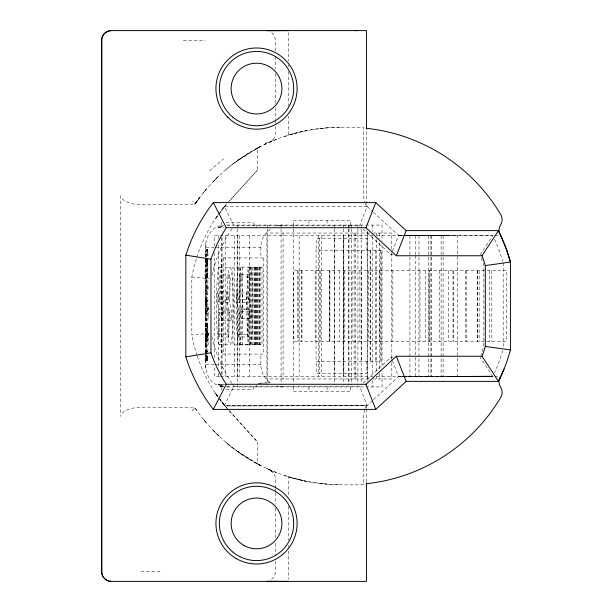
<?xml version="1.0" encoding="UTF-8"?>
<svg xmlns="http://www.w3.org/2000/svg" width="612" height="612" viewBox="0 0 612 612"><rect width="100%" height="100%" fill="white"/><g stroke="black" fill="none" stroke-linecap="round" stroke-linejoin="round"><path stroke-width="0.46" stroke-dasharray="3.06 2.29" d="M207.346 360.499L206.351 360.499L206.221 356.75L207.223 356.873L207.346 360.499L207.835 354.692M429.502 341.274L429.502 270.726M205.862 304.577C205.058 298.335 208.08 292.299 206.894 286.011L207.858 286.011C209.763 280.158 204.171 317.689 207.858 300.209L206.894 300.209L205.892 304.592L206.856 304.592M206.772 275.836L207.858 275.951L207.858 284.067L206.206 291.281L205.25 291.281L206.894 284.067L206.887 259.297M205.25 291.281L205.25 282.499L206.397 276.31L207.759 276.219L207.82 260.154L206.856 260.154M206.894 300.209L206.894 308.471L205.609 313.895L205.349 300.867L206.328 301.02L206.573 313.895L207.858 308.471L207.858 300.209M206.397 276.31L206.267 273.09L207.277 273.097L207.261 277.764L206.206 282.499L206.206 291.281M206.443 323.526L206.94 327.229L206.841 336.608L207.567 333.586L208.531 333.586L208.531 342.49L206.206 352.657L205.25 352.657L205.502 328.858L206.282 323.74L207.407 323.526L207.828 336.684L206.451 336.73C204.944 353.07 206.213 319.747 206.451 336.73M206.206 352.657L206.275 331.995L207.407 323.526M207.522 249.298L206.443 249.298L206.94 256.849L207.904 256.849C208.057 250.935 207.437 243.293 206.206 257.078M207.437 335.682L207.238 332.469L206.894 340.83L207.437 335.682L206.473 335.682M207.277 273.097L206.206 277.511L205.25 277.511C204.033 271.284 206.879 265.424 206.328 259.266M205.854 368.462L205.892 353.246C203.926 367.169 206.206 384.451 222.975 386.761M206.206 277.511C205.097 271.514 207.583 265.899 207.353 259.978L206.389 259.978M238.971 336.929L239.514 311.623L249.145 311.623L248.602 336.929L238.971 336.929A31.403 2.517 -90 0 1 238.221 334.427L238.764 309.121L236.737 302.336A31.403 2.517 -90 0 1 236.936 293.003L246.567 293.003L248.602 299.788L238.971 299.788L236.936 293.003M238.971 299.788L239.514 274.482L249.145 274.482A31.403 2.517 90 0 1 249.895 276.984L249.352 302.29L251.379 309.068A31.403 2.517 90 0 1 251.18 318.401L241.541 318.401L239.514 311.623M239.514 274.482A31.403 2.517 90 0 1 240.264 276.984L239.713 302.29L241.748 309.068A31.403 2.517 90 0 1 241.541 318.401M248.602 336.929A31.403 2.517 90 0 1 247.852 334.427L248.395 309.121L246.368 302.336A31.403 2.517 90 0 1 246.567 293.003M248.602 299.788L249.145 274.482M219.119 336.998L219.762 312.066L229.393 312.066L228.75 336.998L219.119 336.998A31.403 2.517 -90 0 1 218.377 334.022L219.027 309.091L217.023 301.043A31.403 2.517 -90 0 1 217.26 291.848L226.899 291.848L228.896 299.895L219.264 299.895L217.26 291.848M219.264 299.895L219.907 274.964L229.538 274.964A31.403 2.517 90 0 1 230.28 277.94L229.63 302.871L231.634 310.919A31.403 2.517 90 0 1 231.39 320.114L221.758 320.114L219.762 312.066M221.758 320.114A31.403 2.517 90 0 0 221.995 310.919L219.999 302.871L220.649 277.94A31.403 2.517 90 0 0 219.907 274.964M228.75 336.998A31.403 2.517 90 0 1 228.008 334.022L228.658 309.091L226.654 301.043A31.403 2.517 90 0 1 226.899 291.848M228.896 299.895L229.538 274.964M206.053 351.418L206.137 350.592L207.101 350.592L207.896 351.869L206.053 351.892L206.053 351.418L207.017 351.418L207.101 350.592M206.871 354.692L206.382 360.499M205.854 243.545L205.892 256.841C203.666 243.63 207.384 227.167 222.975 225.239M205.25 257.078L205.25 254.416L206.443 249.298M207.162 259.106L206.206 263.282L205.25 263.282L206.198 259.106M206.313 300.867L205.25 301.196L205.25 293.225L206.894 286.011M206.206 301.196L206.206 293.225L207.858 286.011M205.25 317.735L207.567 307.568L208.531 307.568L208.531 316.396L206.206 326.563L205.25 326.563L205.25 317.735L206.206 317.735L208.531 307.568M205.25 326.563L207.567 316.396L207.567 307.568M205.25 352.657L207.567 342.49L207.567 333.586M205.25 277.511L206.244 273.151M207.828 336.684L208.531 333.586M207.185 356.75L206.206 361.003L205.25 361.003L206.145 354.799M205.25 361.003L206.221 356.75M206.206 361.003L207.108 354.799M364.545 409.803L363.658 415.196L363.658 484.643C338.39 485.469 312.587 484.543 288.328 476.756L288.328 495.781M196.804 257.331A157.995 157.995 0 0 1 224.413 206.466L367.139 206.466L359.588 225.797L233.998 225.797L224.413 206.466L226.975 203.651M392.927 254.783L391.03 254.783L391.573 253.383M392.399 251.264L398.58 235.459L373.427 212.265M365.066 408.365L366.443 405.534L225.002 405.955L366.313 405.725M232.468 383.999A138.664 138.664 0 0 0 233.998 386.203L224.413 405.534L228.253 409.757M122.033 198.77C128.206 204.377 137.233 204.706 145.159 204.882L194.953 204.094L200.407 196.567L194.914 204.094L192.176 201.111M480.129 254.783L492.798 235.459L404.272 235.582M197.63 200.292L194.953 204.094A176.394 176.394 0 0 1 340.502 127.357L363.658 127.357L363.658 196.804L364.545 202.197M192.176 410.889L194.853 407.898M194.914 204.094L196.965 201.272M217.612 215.761L215.149 219.134L217.956 215.378M223.954 207.353L227.174 203.643M220.098 212.509L224.711 206.366M218.691 214.33L224.604 206.466M229.492 201.073L257.698 169.807L257.698 147.997L260.383 146.597L249.084 152.885L233.011 163.741L260.329 146.49L254.676 149.642L257.698 147.997M227.618 202.947L257.698 169.807M273.082 139.59L271.468 141.127M363.084 382.982L391.03 357.217L392.927 357.217M197.385 356.429A157.995 157.995 0 0 0 224.413 405.534L367.139 405.534L372.731 400.378M373.427 399.735L398.58 376.541L405.221 376.525M209.625 170.809L223.525 158.944M225.82 169.723L233.08 163.832M122.04 413.222C128.214 407.623 137.233 407.294 145.159 407.118L194.953 407.906A176.394 176.394 0 0 0 340.502 484.643M219.356 227.488L222.607 226.088M238.282 159.992L249.084 152.885M276.961 139.192L267.934 142.971L269.54 142.252A9.662 9.662 0 0 0 275.323 133.408L275.323 123.899M220.144 226.899L218.553 227.488M284.511 136.476L289.522 134.885M340.502 127.357C322.845 127.38 305.197 130.027 288.328 135.244L288.328 116.219M446.209 376.296L492.515 376.097L492.798 376.541L404.287 376.426M289.461 134.9L296.598 132.903L290.715 134.525M223.502 225.377L218.01 227.488L224.352 227.488M299.673 132.146L306.467 130.67M209.243 333.326L191.808 334.986L191.808 277.014A157.995 157.995 0 0 1 196.528 258.21M320.068 128.543L326.885 127.877M227.702 225.224L229.699 225.071M218.553 384.512L220.144 385.101L223.916 384.933M259.802 383.273L270.183 382.791A22.2 22.2 0 0 1 260.842 364.706L260.85 354.073M219.234 384.764L223.954 384.581M257.92 383.265L270.183 382.791M448.68 376.372L492.515 376.097L480.129 357.217M446.209 235.704L447.739 235.697M406.177 376.525L492.798 376.541M183.348 40.262L205.181 40.262M222.087 222.653L221.307 222.653L221.307 227.488M225.973 222.653L253.192 222.653L253.192 227.488M226.478 225.071L382.049 225.071L382.049 241.258M369.518 233.042L266.909 233.042L266.909 378.958L369.518 378.958M372.892 233.042L391.81 233.042L391.81 252.113M403.323 235.582L398.58 235.459L403.346 235.459M404.295 235.459L498.857 235.459M372.838 235.704L214.315 235.704L214.315 246.154M376.632 235.704L402.359 235.704M403.277 235.704L457.569 235.704L457.569 376.296L403.277 376.296M205.892 247.294L214.422 247.294M215.37 247.294L260.85 247.294A22.262 22.262 0 0 1 270.19 229.209M206.412 249.367L207.575 249.428M206.359 249.558L207.346 249.451M206.665 249.642L207.621 249.642M206.711 249.941L207.675 249.941M206.757 250.308L207.72 250.308M206.802 250.752L207.766 250.752M206.841 251.257L207.805 251.257M206.871 251.815L207.835 251.815M206.894 252.427L207.858 252.427M206.917 253.07L207.881 253.07M206.94 254.309L207.904 254.309M205.25 254.416L206.206 254.416M206.948 255.579L207.912 255.579M206.351 259.442L207.292 259.266M206.374 259.664L207.338 259.664M206.397 260.314L207.361 260.314M206.405 260.674L207.369 260.674M206.405 261.033L207.789 260.995M206.405 261.393L207.361 261.393M206.787 261.821L207.751 261.821M206.382 262.135L207.346 262.135M206.757 262.632L207.713 262.632M206.351 262.816L207.315 262.816M206.313 263.397L207.277 263.397M206.711 263.504L207.675 263.504M206.718 263.833L207.682 263.833M206.259 263.856L207.223 263.856M206.206 264.17L207.17 264.17M206.802 264.499L207.766 264.499M206.871 265.378L207.835 265.378M206.925 266.419L207.881 266.419M219.67 267.375L230.265 267.375A38.655 3.098 -90 0 1 232.713 326.976A38.655 3.098 -90 0 1 227.35 323.587A38.655 3.098 -90 0 1 230.265 267.375M206.955 267.574L207.912 267.574M205.25 268.37L206.206 268.37M206.963 268.79L207.927 268.79M206.955 269.701L207.919 269.701M206.948 270.611L207.912 270.611M206.933 271.514L207.896 271.514M206.917 272.386L207.873 272.386M206.336 273.182L207.85 273.235M206.359 273.312L207.323 273.312M206.382 273.495L207.346 273.495M206.405 273.717L207.828 273.763M206.412 274.092L207.376 274.092M206.848 274.275L207.812 274.275M206.428 274.482L207.392 274.482M206.825 274.788L207.789 274.788M206.428 274.895L207.392 274.895M206.428 275.308L207.766 275.285M206.42 275.706L207.384 275.706M206.78 276.096L207.743 276.096M206.374 276.861L207.338 276.861M240.264 276.984L249.895 276.984M206.336 277.351L207.3 277.351M206.298 277.764L207.261 277.764M220.649 277.94L230.28 277.94M206.252 278.093L207.216 278.093M205.25 282.499L206.206 282.499M206.894 284.067L207.858 284.067M205.25 293.225L206.206 293.225M206.894 294.471L207.858 294.471M205.953 298.74L206.917 298.74M205.884 299.253L206.848 299.253M205.823 299.949L206.787 299.949M205.777 300.798L206.741 300.798M205.372 301.02L206.328 301.02M217.023 301.043L226.654 301.043M205.364 301.318L206.328 301.318M205.747 301.754L206.711 301.754M205.318 302.267L206.282 302.267M236.737 302.336L249.352 302.29M205.731 302.772L206.695 302.772M219.999 302.871L229.63 302.871M205.731 303.108L206.695 303.108M205.28 303.261L206.244 303.261M205.739 303.445L206.703 303.445M205.747 303.759L206.711 303.759M205.762 304.026L206.726 304.026M205.785 304.256L206.749 304.256M205.242 304.294L206.955 304.325M205.823 304.462L206.917 304.501M205.211 305.35L206.175 305.35M205.188 306.428L206.152 306.428M206.894 308.471L207.858 308.471M219.027 309.091L228.658 309.091M241.748 309.068L251.379 309.068M238.764 309.121L248.395 309.121M205.188 310.024L206.152 310.024M205.204 310.506L206.167 310.506M205.219 310.973L206.183 310.973M221.995 310.919L231.634 310.919M205.234 311.424L206.198 311.424M205.257 311.845L206.221 311.845M205.28 312.242L206.244 312.242M205.295 312.518L206.259 312.518M205.318 312.77L206.282 312.77M205.341 312.992L206.305 312.992M205.364 313.183L206.328 313.183M205.387 313.344L206.351 313.344M205.777 313.558L206.741 313.558M205.464 313.665L206.428 313.665M205.701 313.795L206.665 313.795M205.54 313.849L206.573 313.895M207.567 316.396L208.531 316.396M206.282 323.74L207.514 323.649M206.649 324.008L207.613 324.008M206.145 324.138L207.101 324.138M206.749 324.597L207.713 324.597M206.007 324.72L206.971 324.72M206.833 325.4L207.797 325.4M205.869 325.485L206.833 325.485M205.747 326.418L206.711 326.418M206.902 326.38L207.866 326.38M206.94 327.229L207.904 327.229M205.617 327.535L206.581 327.535M206.963 328.131L207.927 328.131M205.502 328.858L206.466 328.858M206.986 329.08L207.942 329.08M206.986 330.044L207.95 330.044M205.395 330.35L206.359 330.35M206.978 331.008L207.942 331.008M205.311 331.995L206.275 331.995M206.963 332.117L207.927 332.117M206.167 332.553L207.269 332.507M206.328 332.591L207.292 332.591M206.359 332.721L207.323 332.721M206.076 332.829L207.346 332.89M206.405 333.104L207.369 333.104M205.999 333.288L207.904 333.211M206.428 333.349L207.392 333.349M206.443 333.624L207.407 333.624M205.242 333.762L206.206 333.762M205.923 333.9L207.422 333.93M218.377 334.022L228.008 334.022M206.466 334.251L207.873 334.274M238.221 334.427L247.852 334.427M206.473 334.596L207.437 334.596M205.862 334.657L206.825 334.657M205.211 334.871L206.175 334.871M205.823 335.185L207.445 335.139M206.879 335.315L207.843 335.315M205.793 335.751L206.757 335.751M205.196 336.003L206.16 336.003M206.466 336.218L207.43 336.218M205.77 336.37L207.797 336.378M206.841 336.608L207.805 336.608M205.747 337.021L207.399 336.967M205.188 337.151L206.152 337.151M206.428 337.212L207.392 337.212M206.412 337.541L207.369 337.541M205.731 337.694L206.695 337.694M206.389 337.862L207.353 337.862M205.731 338.145L206.695 338.145M205.196 338.298L206.152 338.298M206.351 338.467L207.307 338.467M205.731 338.612L206.695 338.612M205.739 339.063L207.261 339.017M205.204 339.446L206.167 339.446M205.754 339.492L207.216 339.499M205.77 339.874L207.154 339.912M205.8 340.211L206.764 340.211M205.219 340.326L207.108 340.241M205.831 340.479L207.063 340.502M205.862 340.677L207.009 340.693M205.9 340.792L206.955 340.8M205.25 341.167L206.206 341.167M205.28 341.947L206.244 341.947M207.567 342.49L208.531 342.49M205.334 342.628L206.298 342.628M205.387 343.202L206.351 343.202M205.395 343.539L206.359 343.539M205.38 343.714L206.343 343.714M205.25 344.304L206.206 344.304M239.238 344.357L249.834 344.357M219.356 344.587L229.951 344.587M206.099 350.699L207.063 350.699M206.068 350.997L207.032 350.997M206.527 351.158L207.491 351.158M206.259 356.873L207.223 356.873M206.282 357.11L207.238 357.11M206.282 357.416L207.246 357.416M205.25 358.724L206.206 358.724M206.282 359.451L207.246 359.451M206.282 359.695L207.246 359.695M206.29 359.933L207.254 359.933M206.298 360.185L207.261 360.185M206.313 360.33L207.384 360.292M206.336 360.43L207.361 360.422M205.892 364.706L214.422 364.706M215.37 364.706L260.85 364.706M219.494 376.296L214.315 376.296L214.315 365.846M220.412 376.296L372.838 376.296M376.632 376.296L402.359 376.296M392.399 360.736L398.58 376.541L403.339 376.533M404.287 376.541L494.527 376.541M494.871 376.541L498.857 376.541M372.892 378.958L391.81 378.958L391.81 361.791M225.438 384.512L218.01 384.512L223.502 386.623L220.473 386.271L225.101 386.746M233.998 386.203L359.588 386.203L367.139 405.534M226.478 386.929L382.049 386.929L382.049 370.742M222.087 389.347L221.307 389.347L221.307 384.512M225.973 389.347L253.192 389.347L253.192 384.512M140.959 571.738L161.882 571.738M403.339 376.426L398.58 376.541M398.58 235.459L405.221 235.475M406.177 235.475L449.843 235.582M226.601 386.685L229.699 386.929M191.808 277.014L209.243 278.674M320.068 483.457L326.885 484.123M299.673 479.854L306.237 481.284L288.328 476.756M292.077 477.873L298.304 479.525M222.607 385.912L220.144 385.101M284.511 475.524L289.522 477.115M276.961 472.808L268.408 469.243M266.763 468.494L269.494 469.725L273.082 472.41M267.383 468.777L267.934 469.029M233.011 448.259L260.329 465.51L254.676 462.358L262.112 466.275C249.138 459.727 236.798 451.817 225.82 442.277L233.08 448.168M249.084 459.115L238.282 452.008M269.357 469.664L272.432 471.776L271.468 470.873M367.139 206.466L372.731 211.622M363.084 229.018L391.03 254.783M228.896 410.468L257.698 442.193L257.698 464.003M218.691 397.67L227.174 408.357M229.492 410.927L257.698 442.193M215.149 392.866L217.933 396.591L215.149 392.866L217.612 396.239M224.711 405.634L220.159 399.567L224.604 405.534M194.953 407.906L197.63 411.708M206.137 350.592L206.978 352.764M365.066 203.635L366.443 206.466L366.443 130.004M391.03 357.217L392.124 360.017M249.145 311.623L251.18 318.401M229.393 312.066L231.39 320.114M206.053 351.892L207.032 352.305L207.017 351.418M503.179 263.068L503.179 347.027M491.803 270.726L491.803 341.274M489.501 270.726L489.501 341.274M483.847 346.239L483.847 265.761A142.535 142.535 0 0 0 480.948 256.956M479.135 270.726L479.135 341.274M477.444 270.726L477.444 341.274M477.398 270.726L477.398 341.274M466.596 270.726L466.596 341.274M465.342 270.726L465.342 341.274M453.14 270.726L453.14 341.274M453.087 270.726L453.087 341.274M448.688 270.726L448.688 341.274M443.119 235.704L443.119 376.296M441.114 235.704L441.114 376.296M439.232 270.726L439.232 341.274M431.085 235.704L431.093 376.296M431.016 235.704L431.016 376.296M429.027 270.726L429.027 341.274M428.584 235.704L428.584 376.296M425.348 270.726L425.348 341.274M419.985 270.726L419.985 341.274M418.96 235.704L418.96 376.296M415.693 235.704L415.693 254.638M415.693 255.579L415.693 356.421M415.693 357.362L415.693 376.296M409.933 235.704L409.933 376.296M392.85 270.726L392.85 341.274M391.81 253.07L391.81 360.835M382.049 245.068L382.049 366.932M380.297 250.438L380.297 361.562M379.692 270.726L379.692 341.274M379.608 233.042L379.608 238.764M379.608 242.582L379.608 369.418M379.608 373.236L379.608 378.958M376.709 233.042L376.709 235.903M376.632 239.499L376.632 372.501M376.709 376.097L376.709 378.958M375.294 250.438L375.294 361.562M372.807 225.071L372.807 231.734M372.807 236.5L372.807 375.5M372.807 380.266L372.807 386.929M370.65 250.438L370.65 361.562M370.122 250.438L370.122 361.562M368.378 270.726L368.378 341.274M367.651 233.042L367.651 378.958M367.422 230.785L367.422 381.215M366.856 250.438L366.856 238.359L316.603 238.359L316.603 250.438M366.856 361.562L366.856 373.641L316.603 373.641L316.603 361.562M366.443 405.534L366.443 408.395M366.443 409.352L366.443 481.996M361.631 250.438L361.631 361.562M361.157 225.071L361.157 227.924M361.157 228.88L361.157 385.024M359.887 270.726L359.887 341.274M357.921 225.071L357.921 227.924M357.921 228.88L357.921 385.024M355.694 233.042L355.694 378.958M354.118 233.042L354.118 378.958M352.107 270.726L352.107 341.274M351.709 225.071L351.709 227.924M351.709 228.88L351.709 385.024M350.469 225.071L350.469 220.236L293.24 220.236L293.24 225.071M350.469 386.929L350.469 391.764L293.24 391.764L293.24 386.929M348.97 225.071L348.97 227.924M348.97 228.88L348.97 385.024M348.412 225.071L348.412 227.924M348.412 228.88L348.412 385.024M344.189 270.726L344.189 341.274M343.868 238.359L343.868 373.641M343.447 225.071L343.447 227.924M343.447 228.88L343.447 385.024M343.347 235.704L343.347 376.296M339.362 270.726L339.362 341.274M334.741 238.359L334.741 373.641M334.489 225.071L334.489 227.924M334.489 228.88L334.489 385.024M329.929 270.726L329.929 341.274M327.068 220.236L327.068 225.071M327.068 386.929L327.068 391.764M321.422 235.704L321.422 376.296M320.535 270.726L320.535 341.274M319.747 238.359L319.747 373.641M318.339 235.704L318.339 376.296M315.203 270.726L315.203 341.274M308.922 220.236L308.922 225.071M308.922 386.929L308.922 391.764M301.945 270.726L301.945 341.274M301.693 270.726L301.693 341.274M299.161 235.704L299.161 376.296M298.855 270.726L298.855 341.274M297.585 270.726L297.585 341.274M293.355 225.071L293.355 227.924M293.355 228.88L293.355 385.024M288.328 32.505L288.328 61.039M288.328 64.849L288.328 66.754M288.328 71.505L288.328 105.754M288.328 506.246L288.328 540.495M288.328 545.246L288.328 547.151M288.328 550.961L288.328 579.495M283.096 233.042L283.096 378.958M281.084 225.071L281.084 227.924M281.084 228.88L281.084 385.024M275.323 50.719L275.323 40.262A9.662 9.662 0 0 0 270.045 31.656M275.323 56.419L275.323 68.773M275.323 73.532L275.323 103.941M275.323 107.743L275.323 119.149M275.323 120.097L275.323 122.951M275.323 488.101L275.323 478.592A9.662 9.662 0 0 0 269.54 469.748M275.323 489.049L275.323 491.903M275.323 492.851L275.323 504.257M275.323 508.059L275.323 538.468M275.323 543.226L275.323 555.581M275.323 561.281L275.323 571.738A9.662 9.662 0 0 1 271.338 579.556M267.651 225.071L267.651 227.924M267.651 228.88L267.651 385.024M260.85 247.294L260.85 257.927M260.613 267.207L260.613 344.793M259.473 267.207L259.473 344.793M259.136 267.207L259.136 344.793M258.057 267.207L258.057 344.793M257.721 267.207L257.721 344.793M256.918 267.207L256.918 344.793M256.573 225.071L256.573 226.685M256.581 267.207L256.581 344.793M256.573 385.315L256.573 386.929M255.495 267.207L255.495 344.793M255.166 267.207L255.166 344.793M254.355 267.207L254.355 344.793M254.026 267.207L254.026 344.793M252.611 267.207L252.611 344.793M251.471 267.207L251.471 344.793M250.775 267.207L250.775 344.793M249.329 235.704L249.329 376.296M242.574 267.107L242.574 344.893M240.264 267.107L240.264 344.893M239.407 235.704L239.407 376.296M237.249 225.071L237.288 227.924M237.288 228.88L237.288 385.024M237.249 385.315L237.249 386.929M237.227 235.704L237.227 376.296M234.541 235.704L234.541 376.296M225.17 235.704L225.17 376.296M223.74 257.927L223.74 354.073M222.087 237.601L222.087 374.399M221.215 237.601L221.215 376.296M218.515 235.704L218.515 238.55M218.515 245.198L218.515 366.802M218.515 373.45L218.515 376.296M214.315 252.802L214.315 359.198M206.206 257.958L206.206 263.282M206.206 317.735L206.206 326.563M205.25 257.958L205.25 263.282M120.755 195.542L120.755 416.458M502.72 350.561A161.859 161.859 0 0 1 494.58 372.723M494.58 239.277A161.859 161.859 0 0 1 502.72 261.439M197.095 355.549A157.995 157.995 0 0 1 191.808 334.986M231.963 383.257A138.664 138.664 0 0 1 211.882 336.646M211.882 275.354A138.664 138.664 0 0 1 232.973 227.266M483.174 348.457A142.535 142.535 0 0 1 480.948 355.044M283.142 386.929A22.346 22.346 0 0 1 276.593 385.95M276.593 226.058A22.262 22.262 0 0 1 283.142 225.094M236.255 295.734L236.14 305.702A38.655 3.098 -90 0 0 238.443 343.041A38.655 3.098 -90 0 0 241.924 325.033L242.344 305.702A38.655 3.098 90 0 0 240.042 268.37A38.655 3.098 90 0 0 236.561 286.378L236.255 295.734M216.572 294.135L216.418 304.026A38.655 3.098 -90 0 0 218.56 342.766A38.655 3.098 -90 0 0 222.118 326.976L222.607 307.935A38.655 3.098 -90 0 0 220.465 269.203A38.655 3.098 -90 0 0 216.908 284.985L216.572 294.135M266.029 142.787L264.598 144.516L266.029 142.787M267.398 142.221L265.363 144.157L267.398 142.221M205.211 190.554L203.268 192.925L206.221 189.36L205.211 190.554M215.615 179.178L212.395 182.491L218.92 175.942L215.615 179.178M381.192 250.438L316.075 250.438L316.075 361.562L381.192 361.562L381.192 250.438M263.267 257.927L221.33 257.927L221.33 354.073L263.267 354.073L263.267 257.927M249.903 267.107L232.942 267.107L232.942 344.893L249.903 344.893L249.903 267.107M262.028 267.207L247.883 267.207L247.883 344.793L262.028 344.793L262.028 267.207M506.239 270.726L293.638 270.726L293.638 341.274L506.239 341.274L506.239 270.726M207.85 351.686L206.894 351.686L207.873 351.747M218.92 436.058L212.395 429.509L218.92 436.058M206.221 422.64L203.268 419.075L206.221 422.64M329.723 341.274L329.753 270.726L329.669 341.274M205.892 352.298L205.892 257.797L205.854 352.252M252.029 333.035A38.655 3.098 -90 0 0 250.637 268.37A38.655 3.098 -90 0 0 246.843 315.708A38.655 3.098 -90 0 0 252.029 333.035"/><path stroke-width="0.92" d="M101.86 38.793L101.86 573.207M102.074 37.898C103.03 33.691 107.123 30.569 111.415 30.6M375.768 202.603L213.305 202.603L226.272 227.725L365.953 227.725L375.768 202.603L406.161 230.625L498.497 230.625L499.078 230.066A9.662 9.662 0 0 1 500.616 224.841A9.662 9.662 0 0 0 500.8 214.674A178.765 178.765 0 0 0 366.443 128.283M365.953 227.725L396.347 255.755L406.161 230.625M504.02 369.074L498.497 381.375L406.161 381.375L375.768 409.397L213.305 409.397A169.103 169.103 0 0 1 185.841 356.85L185.841 255.15A169.103 169.103 0 0 1 213.305 202.603M500.593 376.541L498.497 381.375L482.042 356.245A143.981 143.981 0 0 0 485.301 346.446L485.301 265.554A143.981 143.981 0 0 0 482.042 255.755L498.497 230.625L506.407 249.229L510.423 262.097L510.423 349.903A169.103 169.103 0 0 1 502.024 373.833L498.497 381.375L499.078 381.934A9.662 9.662 0 0 0 500.616 387.159A9.662 9.662 0 0 1 500.8 397.326A178.765 178.765 0 0 1 366.443 483.717M213.305 409.397L226.272 384.275A143.981 143.981 0 0 1 210.964 352.826L210.964 259.174A143.981 143.981 0 0 1 226.272 227.725M226.272 384.275L365.953 384.275L396.347 356.245L482.042 356.245M210.964 352.826L185.841 356.85M485.301 265.554L510.423 262.097A169.103 169.103 0 0 0 502.024 238.167L498.497 230.625L499.568 233.088M267.169 30.722L288.328 30.6M355.159 30.615L357.569 30.6M396.347 255.755L482.042 255.755M267.169 581.278L288.328 581.4M111.415 581.4C107.001 581.431 102.831 578.118 101.982 573.765M510.423 349.903L485.301 346.446M185.841 255.15L210.964 259.174M396.347 356.245L406.161 381.375M365.953 384.275L375.768 409.397M366.443 129.048L366.443 30.6L111.246 30.6A9.67 9.67 0 0 0 101.577 40.262L101.577 571.738A9.67 9.67 0 0 0 111.246 581.4L366.443 581.4L366.443 482.952M243.836 110.558A25.375 25.375 0 0 0 281.903 88.579A25.375 25.375 0 0 0 243.836 66.601A25.375 25.375 0 0 0 243.836 110.558M233.141 117.458A37.156 37.156 0 0 0 293.225 94.393A37.156 37.156 0 0 0 243.209 53.887A37.156 37.156 0 0 0 233.141 117.458M227.825 117.275A40.583 40.583 0 0 0 295.726 99.083A40.583 40.583 0 0 0 246.016 49.373A40.583 40.583 0 0 0 227.825 117.275M243.836 545.399A25.375 25.375 0 0 0 281.903 523.421A25.375 25.375 0 0 0 243.836 501.442A25.375 25.375 0 0 0 243.836 545.399M233.141 552.299A37.156 37.156 0 0 0 293.225 529.235A37.156 37.156 0 0 0 243.209 488.728A37.156 37.156 0 0 0 233.141 552.299M236.232 558.572A40.583 40.583 0 0 0 297.111 523.421A40.583 40.583 0 0 0 236.232 488.277A40.583 40.583 0 0 0 236.232 558.572"/></g></svg>
